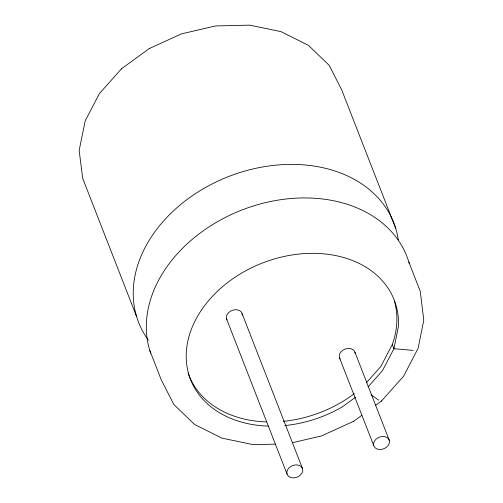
<?xml version="1.0" encoding="UTF-8"?>
<svg xmlns="http://www.w3.org/2000/svg" width="503" height="503" viewBox="0 0 503 503"><rect width="100%" height="100%" fill="white"/><g stroke="black" fill="none" stroke-linecap="round" stroke-linejoin="round"><path stroke-width="0.75" d="M394.377 301.064A109.327 82.385 -21.3 0 1 392.309 344.505L380.846 366.448L366.354 382.789M121.619 68.672L99.431 93.545L85.196 120.802L79.147 150.454L82.712 178.376L136.671 316.777M367.989 386.983L382.481 370.642L393.943 348.705L398.483 326.151A109.327 82.385 -21.3 0 0 302.825 253.707A109.327 82.385 -21.3 0 0 187.632 342.191A109.327 82.385 -21.3 0 0 268.344 426.116M381.381 401.136L403.569 376.257L418.112 348.334L423.778 320.191L420.288 291.426L408.845 262.069M149.29 48.558L181.464 33.883L215.504 25.949L249.739 25.15L281.083 31.664L308.408 45.327L329.169 65.277L341.801 90.112L395.76 228.519M292.79 442.621L321.536 435.925L353.71 421.244M121.292 68.905L149.435 48.451M355.608 397.219L342.342 406.864A109.327 82.385 -21.3 0 1 284.874 425.544M353.565 421.351L361.795 415.365M375.483 405.418L381.708 400.897M275.644 444.149L253.261 444.652L221.917 438.138L194.592 424.475L173.831 404.525L161.199 379.69L149.749 350.333M413.196 350.396L393.943 348.705L392.309 344.505M371.126 394.855L378.627 400.099M354.955 352.257L389.291 440.332A8.218 6.193 -21.3 0 1 379.199 449.443A8.218 6.193 -21.3 0 1 376.068 439.169A8.218 6.193 -21.3 0 1 389.291 440.332M339.406 357.558L373.748 445.633M242.081 313.564L302.58 468.739A8.218 6.193 -21.3 0 1 292.488 477.85A8.218 6.193 -21.3 0 1 289.357 467.576A8.218 6.193 -21.3 0 1 302.58 468.739M226.532 318.858L287.037 474.04M226.966 319.851A8.218 6.193 -21.3 0 1 232.845 310.169A8.218 6.193 -21.3 0 1 242.283 315.186M340.141 359.004A8.218 6.193 -21.3 0 1 345.039 349.095A8.218 6.193 -21.3 0 1 355.149 353.332M150.705 353.244A136.954 103.203 -21.3 0 1 248.256 207.67A136.954 103.203 -21.3 0 1 409.279 263.541M148.41 340.235A136.954 103.203 -21.3 0 1 227.004 177.175A136.954 103.203 -21.3 0 1 398.313 239.849M354.382 393.598A109.327 82.385 -21.3 0 1 283.239 421.351M266.709 421.923A109.327 82.385 -21.3 0 1 188.04 372.968"/></g></svg>
